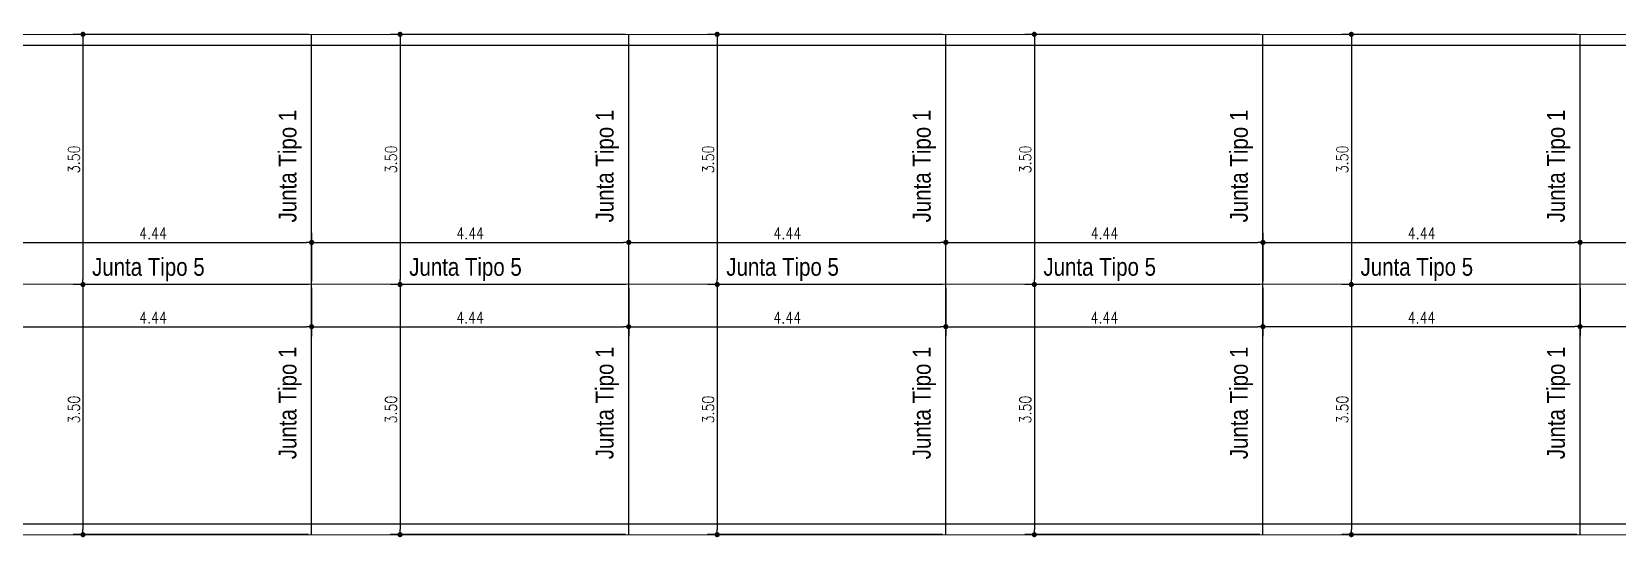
# Model space of a CAD drawing. Header units: millimetres. Extents: x 28448 to 57563, y -116865 to -58388.
# Drawn here: x 28595.62 to 28617.83, y -58461.55 to -58454.48 of the extents above; entities that cross this region are included whole.
import ezdxf

# ---------------------------------------------------------------- set-up
doc = ezdxf.new("R2010")
doc.units = ezdxf.units.MM
doc.header["$PDMODE"] = 35
doc.header["$PDSIZE"] = 0.5
doc.layers.get('DEFPOINTS').update_dxf_attribs({"color": 252, "lineweight": 5})
doc.layers.add('Proyecto de Pavimento', color=4, linetype='Continuous')
doc.styles.add('Angosta', font='romans.shx', dxfattribs={"width": 0.8})
doc.styles.add('ARIAL', font='ARIALN.TTF')
doc.dimstyles.new('JC_1@100', dxfattribs={"dimscale": 0.9, "dimtxt": 0.18, "dimasz": 0.08, "dimexe": 0.15, "dimexo": 0.05, "dimgap": 0.05, "dimtad": 1, "dimzin": 1, "dimdsep": 46, "dimtxsty": 'Angosta', "dimblk1": 'DOT', "dimblk2": 'DOT', "dimsah": 1, "dimcen": 0.09, "dimclrd": 2, "dimclre": 1, "dimclrt": 3, "dimaunit": 1, "dimadec": 3, "dimazin": 0, "dimtfac": 1.8, "dimtmove": 2, "dimatfit": 3, "dimldrblk": 'DOT', "dimfxl": 0.15, "dimtolj": 1, "dimtzin": 0, "dimarcsym": 0})

# ---------------------------------------------------------------- blocks, each defined once
blk = doc.blocks.new('_Dot')
at = {"color": 0, "linetype": 'ByBlock', "lineweight": -2}
blk.add_line((-0.5, 0), (-1, 0), dxfattribs=at)
at = {"color": 0, "linetype": 'ByBlock', "const_width": 0.5}
blk.add_lwpolyline([(-0.25, 0, 1), (0.25, 0, 1)], format="xyb", close=True, dxfattribs=at)
blk = doc.blocks.new('*D124')
at = {"layer": 'DEFPOINTS', "color": 0, "transparency": 16777216}
for p in [(28599.538, -58457.425), (28595.097, -58458.015, -499.792), (28599.538, -58458.014)]:
    blk.add_point(p, dxfattribs=at)
at = {"layer": 'Proyecto de Pavimento', "color": 1, "lineweight": -2, "transparency": 16777216}
for p, q in [((28595.097, -58457.97), (28595.097, -58457.29)), ((28599.538, -58457.969), (28599.538, -58457.29))]:
    blk.add_line(p, q, dxfattribs=at)
at = {"layer": 'Proyecto de Pavimento', "color": 2, "lineweight": -2, "transparency": 16777216}
blk.add_line((28595.169, -58457.425), (28599.466, -58457.425), dxfattribs=at)
at = {"layer": 'Proyecto de Pavimento', "color": 2, "lineweight": -2, "transparency": 16777216, "xscale": 0.072, "yscale": 0.072, "zscale": 0.072, "rotation": 180}
blk.add_blockref('_Dot', (28595.097, -58457.425), dxfattribs=at)
at = {"layer": 'Proyecto de Pavimento', "color": 2, "lineweight": -2, "transparency": 16777216, "xscale": 0.072, "yscale": 0.072, "zscale": 0.072}
blk.add_blockref('_Dot', (28599.538, -58457.425), dxfattribs=at)
at = {"layer": 'Proyecto de Pavimento', "color": 3, "transparency": 16777216, "insert": (28597.317, -58457.299), "char_height": 0.162, "attachment_point": 5, "style": 'Angosta'}
blk.add_mtext('\\A1;4.44', dxfattribs=at)
blk = doc.blocks.new('*D125')
at = {"layer": 'DEFPOINTS', "color": 0, "transparency": 16777216}
for p in [(28599.537, -58454.514), (28596.335, -58458.014), (28599.538, -58458.014)]:
    blk.add_point(p, dxfattribs=at)
at = {"layer": 'Proyecto de Pavimento', "color": 1, "lineweight": -2, "transparency": 16777216}
for p, q in [((28599.492, -58454.514), (28596.2, -58454.514)), ((28599.493, -58458.014), (28596.2, -58458.014))]:
    blk.add_line(p, q, dxfattribs=at)
at = {"layer": 'Proyecto de Pavimento', "color": 2, "lineweight": -2, "transparency": 16777216}
blk.add_line((28596.335, -58454.586), (28596.335, -58457.942), dxfattribs=at)
at = {"layer": 'Proyecto de Pavimento', "color": 2, "lineweight": -2, "transparency": 16777216, "xscale": 0.072, "yscale": 0.072, "zscale": 0.072}
for p, rotation in [((28596.335, -58454.514), 90), ((28596.335, -58458.014), 270)]:
    blk.add_blockref('_Dot', p, dxfattribs=dict(at, rotation=rotation))
at = {"layer": 'Proyecto de Pavimento', "color": 3, "transparency": 16777216, "insert": (28596.209, -58456.264), "char_height": 0.162, "attachment_point": 5, "rotation": 90, "style": 'Angosta'}
blk.add_mtext('\\A1;3.50', dxfattribs=at)
blk = doc.blocks.new('*D126')
at = {"layer": 'DEFPOINTS', "color": 0, "transparency": 16777216}
for p in [(28599.538, -58458.014), (28596.335, -58461.514), (28599.538, -58461.514)]:
    blk.add_point(p, dxfattribs=at)
at = {"layer": 'Proyecto de Pavimento', "color": 1, "lineweight": -2, "transparency": 16777216}
for p, q in [((28599.493, -58458.014), (28596.2, -58458.014)), ((28599.493, -58461.514), (28596.2, -58461.514))]:
    blk.add_line(p, q, dxfattribs=at)
at = {"layer": 'Proyecto de Pavimento', "color": 2, "lineweight": -2, "transparency": 16777216}
blk.add_line((28596.335, -58458.086), (28596.335, -58461.442), dxfattribs=at)
at = {"layer": 'Proyecto de Pavimento', "color": 2, "lineweight": -2, "transparency": 16777216, "xscale": 0.072, "yscale": 0.072, "zscale": 0.072}
for p, rotation in [((28596.335, -58458.014), 90), ((28596.335, -58461.514), 270)]:
    blk.add_blockref('_Dot', p, dxfattribs=dict(at, rotation=rotation))
at = {"layer": 'Proyecto de Pavimento', "color": 3, "transparency": 16777216, "insert": (28596.209, -58459.764), "char_height": 0.162, "attachment_point": 5, "rotation": 90, "style": 'Angosta'}
blk.add_mtext('\\A1;3.50', dxfattribs=at)
blk = doc.blocks.new('*D127')
at = {"layer": 'DEFPOINTS', "color": 0, "transparency": 16777216}
for p in [(28599.538, -58458.014), (28599.538, -58458.604), (28595.096, -58459.664)]:
    blk.add_point(p, dxfattribs=at)
at = {"layer": 'Proyecto de Pavimento', "color": 1, "lineweight": -2, "transparency": 16777216}
for p, q in [((28599.538, -58458.059), (28599.538, -58458.739)), ((28595.096, -58459.619), (28595.096, -58458.469))]:
    blk.add_line(p, q, dxfattribs=at)
at = {"layer": 'Proyecto de Pavimento', "color": 2, "lineweight": -2, "transparency": 16777216}
blk.add_line((28595.168, -58458.604), (28599.466, -58458.604), dxfattribs=at)
at = {"layer": 'Proyecto de Pavimento', "color": 2, "lineweight": -2, "transparency": 16777216, "xscale": 0.072, "yscale": 0.072, "zscale": 0.072, "rotation": 180}
blk.add_blockref('_Dot', (28595.096, -58458.604), dxfattribs=at)
at = {"layer": 'Proyecto de Pavimento', "color": 2, "lineweight": -2, "transparency": 16777216, "xscale": 0.072, "yscale": 0.072, "zscale": 0.072}
blk.add_blockref('_Dot', (28599.538, -58458.604), dxfattribs=at)
at = {"layer": 'Proyecto de Pavimento', "color": 3, "transparency": 16777216, "insert": (28597.317, -58458.478), "char_height": 0.162, "attachment_point": 5, "style": 'Angosta'}
blk.add_mtext('\\A1;4.44', dxfattribs=at)
blk = doc.blocks.new('*D128')
at = {"layer": 'DEFPOINTS', "color": 0, "transparency": 16777216}
for p in [(28603.979, -58457.425), (28599.539, -58458.014, -499.792), (28603.979, -58458.014)]:
    blk.add_point(p, dxfattribs=at)
at = {"layer": 'Proyecto de Pavimento', "color": 1, "lineweight": -2, "transparency": 16777216}
for p, q in [((28599.539, -58457.969), (28599.539, -58457.29)), ((28603.979, -58457.969), (28603.979, -58457.29))]:
    blk.add_line(p, q, dxfattribs=at)
at = {"layer": 'Proyecto de Pavimento', "color": 2, "lineweight": -2, "transparency": 16777216}
blk.add_line((28599.611, -58457.425), (28603.907, -58457.425), dxfattribs=at)
at = {"layer": 'Proyecto de Pavimento', "color": 2, "lineweight": -2, "transparency": 16777216, "xscale": 0.072, "yscale": 0.072, "zscale": 0.072, "rotation": 180}
blk.add_blockref('_Dot', (28599.539, -58457.425), dxfattribs=at)
at = {"layer": 'Proyecto de Pavimento', "color": 2, "lineweight": -2, "transparency": 16777216, "xscale": 0.072, "yscale": 0.072, "zscale": 0.072}
blk.add_blockref('_Dot', (28603.979, -58457.425), dxfattribs=at)
at = {"layer": 'Proyecto de Pavimento', "color": 3, "transparency": 16777216, "insert": (28601.759, -58457.299), "char_height": 0.162, "attachment_point": 5, "style": 'Angosta'}
blk.add_mtext('\\A1;4.44', dxfattribs=at)
blk = doc.blocks.new('*D129')
at = {"layer": 'DEFPOINTS', "color": 0, "transparency": 16777216}
for p in [(28603.979, -58454.514), (28600.777, -58458.014), (28603.979, -58458.014)]:
    blk.add_point(p, dxfattribs=at)
at = {"layer": 'Proyecto de Pavimento', "color": 1, "lineweight": -2, "transparency": 16777216}
for p, q in [((28603.934, -58454.514), (28600.642, -58454.514)), ((28603.934, -58458.014), (28600.642, -58458.014))]:
    blk.add_line(p, q, dxfattribs=at)
at = {"layer": 'Proyecto de Pavimento', "color": 2, "lineweight": -2, "transparency": 16777216}
blk.add_line((28600.777, -58454.586), (28600.777, -58457.942), dxfattribs=at)
at = {"layer": 'Proyecto de Pavimento', "color": 2, "lineweight": -2, "transparency": 16777216, "xscale": 0.072, "yscale": 0.072, "zscale": 0.072}
for p, rotation in [((28600.777, -58454.514), 90), ((28600.777, -58458.014), 270)]:
    blk.add_blockref('_Dot', p, dxfattribs=dict(at, rotation=rotation))
at = {"layer": 'Proyecto de Pavimento', "color": 3, "transparency": 16777216, "insert": (28600.651, -58456.264), "char_height": 0.162, "attachment_point": 5, "rotation": 90, "style": 'Angosta'}
blk.add_mtext('\\A1;3.50', dxfattribs=at)
blk = doc.blocks.new('*D130')
at = {"layer": 'DEFPOINTS', "color": 0, "transparency": 16777216}
for p in [(28603.979, -58458.014), (28600.777, -58461.514), (28603.979, -58461.514)]:
    blk.add_point(p, dxfattribs=at)
at = {"layer": 'Proyecto de Pavimento', "color": 1, "lineweight": -2, "transparency": 16777216}
for p, q in [((28603.934, -58458.014), (28600.642, -58458.014)), ((28603.934, -58461.514), (28600.642, -58461.514))]:
    blk.add_line(p, q, dxfattribs=at)
at = {"layer": 'Proyecto de Pavimento', "color": 2, "lineweight": -2, "transparency": 16777216}
blk.add_line((28600.777, -58458.086), (28600.777, -58461.442), dxfattribs=at)
at = {"layer": 'Proyecto de Pavimento', "color": 2, "lineweight": -2, "transparency": 16777216, "xscale": 0.072, "yscale": 0.072, "zscale": 0.072}
for p, rotation in [((28600.777, -58458.014), 90), ((28600.777, -58461.514), 270)]:
    blk.add_blockref('_Dot', p, dxfattribs=dict(at, rotation=rotation))
at = {"layer": 'Proyecto de Pavimento', "color": 3, "transparency": 16777216, "insert": (28600.651, -58459.764), "char_height": 0.162, "attachment_point": 5, "rotation": 90, "style": 'Angosta'}
blk.add_mtext('\\A1;3.50', dxfattribs=at)
blk = doc.blocks.new('*D131')
at = {"layer": 'DEFPOINTS', "color": 0, "transparency": 16777216}
for p in [(28603.979, -58458.014), (28603.979, -58458.604), (28599.538, -58459.664)]:
    blk.add_point(p, dxfattribs=at)
at = {"layer": 'Proyecto de Pavimento', "color": 1, "lineweight": -2, "transparency": 16777216}
for p, q in [((28603.979, -58458.059), (28603.979, -58458.739)), ((28599.538, -58459.619), (28599.538, -58458.469))]:
    blk.add_line(p, q, dxfattribs=at)
at = {"layer": 'Proyecto de Pavimento', "color": 2, "lineweight": -2, "transparency": 16777216}
blk.add_line((28599.61, -58458.604), (28603.907, -58458.604), dxfattribs=at)
at = {"layer": 'Proyecto de Pavimento', "color": 2, "lineweight": -2, "transparency": 16777216, "xscale": 0.072, "yscale": 0.072, "zscale": 0.072, "rotation": 180}
blk.add_blockref('_Dot', (28599.538, -58458.604), dxfattribs=at)
at = {"layer": 'Proyecto de Pavimento', "color": 2, "lineweight": -2, "transparency": 16777216, "xscale": 0.072, "yscale": 0.072, "zscale": 0.072}
blk.add_blockref('_Dot', (28603.979, -58458.604), dxfattribs=at)
at = {"layer": 'Proyecto de Pavimento', "color": 3, "transparency": 16777216, "insert": (28601.758, -58458.478), "char_height": 0.162, "attachment_point": 5, "style": 'Angosta'}
blk.add_mtext('\\A1;4.44', dxfattribs=at)
blk = doc.blocks.new('*D132')
at = {"layer": 'DEFPOINTS', "color": 0, "transparency": 16777216}
for p in [(28608.421, -58457.425), (28603.981, -58458.014, -499.792), (28608.421, -58458.014)]:
    blk.add_point(p, dxfattribs=at)
at = {"layer": 'Proyecto de Pavimento', "color": 1, "lineweight": -2, "transparency": 16777216}
for p, q in [((28603.981, -58457.969), (28603.981, -58457.29)), ((28608.421, -58457.969), (28608.421, -58457.29))]:
    blk.add_line(p, q, dxfattribs=at)
at = {"layer": 'Proyecto de Pavimento', "color": 2, "lineweight": -2, "transparency": 16777216}
blk.add_line((28604.053, -58457.425), (28608.349, -58457.425), dxfattribs=at)
at = {"layer": 'Proyecto de Pavimento', "color": 2, "lineweight": -2, "transparency": 16777216, "xscale": 0.072, "yscale": 0.072, "zscale": 0.072, "rotation": 180}
blk.add_blockref('_Dot', (28603.981, -58457.425), dxfattribs=at)
at = {"layer": 'Proyecto de Pavimento', "color": 2, "lineweight": -2, "transparency": 16777216, "xscale": 0.072, "yscale": 0.072, "zscale": 0.072}
blk.add_blockref('_Dot', (28608.421, -58457.425), dxfattribs=at)
at = {"layer": 'Proyecto de Pavimento', "color": 3, "transparency": 16777216, "insert": (28606.201, -58457.299), "char_height": 0.162, "attachment_point": 5, "style": 'Angosta'}
blk.add_mtext('\\A1;4.44', dxfattribs=at)
blk = doc.blocks.new('*D133')
at = {"layer": 'DEFPOINTS', "color": 0, "transparency": 16777216}
for p in [(28608.421, -58454.514), (28605.219, -58458.014), (28608.421, -58458.014)]:
    blk.add_point(p, dxfattribs=at)
at = {"layer": 'Proyecto de Pavimento', "color": 1, "lineweight": -2, "transparency": 16777216}
for p, q in [((28608.376, -58454.514), (28605.084, -58454.514)), ((28608.376, -58458.014), (28605.084, -58458.014))]:
    blk.add_line(p, q, dxfattribs=at)
at = {"layer": 'Proyecto de Pavimento', "color": 2, "lineweight": -2, "transparency": 16777216}
blk.add_line((28605.219, -58454.586), (28605.219, -58457.942), dxfattribs=at)
at = {"layer": 'Proyecto de Pavimento', "color": 2, "lineweight": -2, "transparency": 16777216, "xscale": 0.072, "yscale": 0.072, "zscale": 0.072}
for p, rotation in [((28605.219, -58454.514), 90), ((28605.219, -58458.014), 270)]:
    blk.add_blockref('_Dot', p, dxfattribs=dict(at, rotation=rotation))
at = {"layer": 'Proyecto de Pavimento', "color": 3, "transparency": 16777216, "insert": (28605.093, -58456.264), "char_height": 0.162, "attachment_point": 5, "rotation": 90, "style": 'Angosta'}
blk.add_mtext('\\A1;3.50', dxfattribs=at)
blk = doc.blocks.new('*D134')
at = {"layer": 'DEFPOINTS', "color": 0, "transparency": 16777216}
for p in [(28608.421, -58458.014), (28605.219, -58461.514), (28608.421, -58461.514)]:
    blk.add_point(p, dxfattribs=at)
at = {"layer": 'Proyecto de Pavimento', "color": 1, "lineweight": -2, "transparency": 16777216}
for p, q in [((28608.376, -58458.014), (28605.084, -58458.014)), ((28608.376, -58461.514), (28605.084, -58461.514))]:
    blk.add_line(p, q, dxfattribs=at)
at = {"layer": 'Proyecto de Pavimento', "color": 2, "lineweight": -2, "transparency": 16777216}
blk.add_line((28605.219, -58458.086), (28605.219, -58461.442), dxfattribs=at)
at = {"layer": 'Proyecto de Pavimento', "color": 2, "lineweight": -2, "transparency": 16777216, "xscale": 0.072, "yscale": 0.072, "zscale": 0.072}
for p, rotation in [((28605.219, -58458.014), 90), ((28605.219, -58461.514), 270)]:
    blk.add_blockref('_Dot', p, dxfattribs=dict(at, rotation=rotation))
at = {"layer": 'Proyecto de Pavimento', "color": 3, "transparency": 16777216, "insert": (28605.093, -58459.764), "char_height": 0.162, "attachment_point": 5, "rotation": 90, "style": 'Angosta'}
blk.add_mtext('\\A1;3.50', dxfattribs=at)
blk = doc.blocks.new('*D135')
at = {"layer": 'DEFPOINTS', "color": 0, "transparency": 16777216}
for p in [(28608.421, -58458.014), (28608.421, -58458.604), (28603.979, -58459.664)]:
    blk.add_point(p, dxfattribs=at)
at = {"layer": 'Proyecto de Pavimento', "color": 1, "lineweight": -2, "transparency": 16777216}
for p, q in [((28608.421, -58458.059), (28608.421, -58458.739)), ((28603.979, -58459.619), (28603.979, -58458.469))]:
    blk.add_line(p, q, dxfattribs=at)
at = {"layer": 'Proyecto de Pavimento', "color": 2, "lineweight": -2, "transparency": 16777216}
blk.add_line((28604.051, -58458.604), (28608.349, -58458.604), dxfattribs=at)
at = {"layer": 'Proyecto de Pavimento', "color": 2, "lineweight": -2, "transparency": 16777216, "xscale": 0.072, "yscale": 0.072, "zscale": 0.072, "rotation": 180}
blk.add_blockref('_Dot', (28603.979, -58458.604), dxfattribs=at)
at = {"layer": 'Proyecto de Pavimento', "color": 2, "lineweight": -2, "transparency": 16777216, "xscale": 0.072, "yscale": 0.072, "zscale": 0.072}
blk.add_blockref('_Dot', (28608.421, -58458.604), dxfattribs=at)
at = {"layer": 'Proyecto de Pavimento', "color": 3, "transparency": 16777216, "insert": (28606.2, -58458.478), "char_height": 0.162, "attachment_point": 5, "style": 'Angosta'}
blk.add_mtext('\\A1;4.44', dxfattribs=at)
blk = doc.blocks.new('*D136')
at = {"layer": 'DEFPOINTS', "color": 0, "transparency": 16777216}
for p in [(28612.863, -58457.425), (28608.423, -58458.014, -499.792), (28612.863, -58458.014)]:
    blk.add_point(p, dxfattribs=at)
at = {"layer": 'Proyecto de Pavimento', "color": 1, "lineweight": -2, "transparency": 16777216}
for p, q in [((28608.423, -58457.969), (28608.423, -58457.29)), ((28612.863, -58457.969), (28612.863, -58457.29))]:
    blk.add_line(p, q, dxfattribs=at)
at = {"layer": 'Proyecto de Pavimento', "color": 2, "lineweight": -2, "transparency": 16777216}
blk.add_line((28608.495, -58457.425), (28612.791, -58457.425), dxfattribs=at)
at = {"layer": 'Proyecto de Pavimento', "color": 2, "lineweight": -2, "transparency": 16777216, "xscale": 0.072, "yscale": 0.072, "zscale": 0.072, "rotation": 180}
blk.add_blockref('_Dot', (28608.423, -58457.425), dxfattribs=at)
at = {"layer": 'Proyecto de Pavimento', "color": 2, "lineweight": -2, "transparency": 16777216, "xscale": 0.072, "yscale": 0.072, "zscale": 0.072}
blk.add_blockref('_Dot', (28612.863, -58457.425), dxfattribs=at)
at = {"layer": 'Proyecto de Pavimento', "color": 3, "transparency": 16777216, "insert": (28610.643, -58457.299), "char_height": 0.162, "attachment_point": 5, "style": 'Angosta'}
blk.add_mtext('\\A1;4.44', dxfattribs=at)
blk = doc.blocks.new('*D137')
at = {"layer": 'DEFPOINTS', "color": 0, "transparency": 16777216}
for p in [(28612.863, -58454.514), (28609.661, -58458.014), (28612.863, -58458.014)]:
    blk.add_point(p, dxfattribs=at)
at = {"layer": 'Proyecto de Pavimento', "color": 1, "lineweight": -2, "transparency": 16777216}
for p, q in [((28612.818, -58454.514), (28609.526, -58454.514)), ((28612.818, -58458.014), (28609.526, -58458.014))]:
    blk.add_line(p, q, dxfattribs=at)
at = {"layer": 'Proyecto de Pavimento', "color": 2, "lineweight": -2, "transparency": 16777216}
blk.add_line((28609.661, -58454.586), (28609.661, -58457.942), dxfattribs=at)
at = {"layer": 'Proyecto de Pavimento', "color": 2, "lineweight": -2, "transparency": 16777216, "xscale": 0.072, "yscale": 0.072, "zscale": 0.072}
for p, rotation in [((28609.661, -58454.514), 90), ((28609.661, -58458.014), 270)]:
    blk.add_blockref('_Dot', p, dxfattribs=dict(at, rotation=rotation))
at = {"layer": 'Proyecto de Pavimento', "color": 3, "transparency": 16777216, "insert": (28609.535, -58456.264), "char_height": 0.162, "attachment_point": 5, "rotation": 90, "style": 'Angosta'}
blk.add_mtext('\\A1;3.50', dxfattribs=at)
blk = doc.blocks.new('*D138')
at = {"layer": 'DEFPOINTS', "color": 0, "transparency": 16777216}
for p in [(28612.863, -58458.014), (28609.661, -58461.514), (28612.863, -58461.514)]:
    blk.add_point(p, dxfattribs=at)
at = {"layer": 'Proyecto de Pavimento', "color": 1, "lineweight": -2, "transparency": 16777216}
for p, q in [((28612.818, -58458.014), (28609.526, -58458.014)), ((28612.818, -58461.514), (28609.526, -58461.514))]:
    blk.add_line(p, q, dxfattribs=at)
at = {"layer": 'Proyecto de Pavimento', "color": 2, "lineweight": -2, "transparency": 16777216}
blk.add_line((28609.661, -58458.086), (28609.661, -58461.442), dxfattribs=at)
at = {"layer": 'Proyecto de Pavimento', "color": 2, "lineweight": -2, "transparency": 16777216, "xscale": 0.072, "yscale": 0.072, "zscale": 0.072}
for p, rotation in [((28609.661, -58458.014), 90), ((28609.661, -58461.514), 270)]:
    blk.add_blockref('_Dot', p, dxfattribs=dict(at, rotation=rotation))
at = {"layer": 'Proyecto de Pavimento', "color": 3, "transparency": 16777216, "insert": (28609.535, -58459.764), "char_height": 0.162, "attachment_point": 5, "rotation": 90, "style": 'Angosta'}
blk.add_mtext('\\A1;3.50', dxfattribs=at)
blk = doc.blocks.new('*D139')
at = {"layer": 'DEFPOINTS', "color": 0, "transparency": 16777216}
for p in [(28612.863, -58458.014), (28612.863, -58458.604), (28608.421, -58459.664)]:
    blk.add_point(p, dxfattribs=at)
at = {"layer": 'Proyecto de Pavimento', "color": 1, "lineweight": -2, "transparency": 16777216}
for p, q in [((28612.863, -58458.059), (28612.863, -58458.739)), ((28608.421, -58459.619), (28608.421, -58458.469))]:
    blk.add_line(p, q, dxfattribs=at)
at = {"layer": 'Proyecto de Pavimento', "color": 2, "lineweight": -2, "transparency": 16777216}
blk.add_line((28608.493, -58458.604), (28612.791, -58458.604), dxfattribs=at)
at = {"layer": 'Proyecto de Pavimento', "color": 2, "lineweight": -2, "transparency": 16777216, "xscale": 0.072, "yscale": 0.072, "zscale": 0.072, "rotation": 180}
blk.add_blockref('_Dot', (28608.421, -58458.604), dxfattribs=at)
at = {"layer": 'Proyecto de Pavimento', "color": 2, "lineweight": -2, "transparency": 16777216, "xscale": 0.072, "yscale": 0.072, "zscale": 0.072}
blk.add_blockref('_Dot', (28612.863, -58458.604), dxfattribs=at)
at = {"layer": 'Proyecto de Pavimento', "color": 3, "transparency": 16777216, "insert": (28610.642, -58458.478), "char_height": 0.162, "attachment_point": 5, "style": 'Angosta'}
blk.add_mtext('\\A1;4.44', dxfattribs=at)
blk = doc.blocks.new('*D140')
at = {"layer": 'DEFPOINTS', "color": 0, "transparency": 16777216}
for p in [(28617.305, -58457.425), (28612.865, -58458.014, -499.792), (28617.305, -58458.014)]:
    blk.add_point(p, dxfattribs=at)
at = {"layer": 'Proyecto de Pavimento', "color": 1, "lineweight": -2, "transparency": 16777216}
for p, q in [((28612.865, -58457.969), (28612.865, -58457.29)), ((28617.305, -58457.969), (28617.305, -58457.29))]:
    blk.add_line(p, q, dxfattribs=at)
at = {"layer": 'Proyecto de Pavimento', "color": 2, "lineweight": -2, "transparency": 16777216}
blk.add_line((28612.937, -58457.425), (28617.233, -58457.425), dxfattribs=at)
at = {"layer": 'Proyecto de Pavimento', "color": 2, "lineweight": -2, "transparency": 16777216, "xscale": 0.072, "yscale": 0.072, "zscale": 0.072, "rotation": 180}
blk.add_blockref('_Dot', (28612.865, -58457.425), dxfattribs=at)
at = {"layer": 'Proyecto de Pavimento', "color": 2, "lineweight": -2, "transparency": 16777216, "xscale": 0.072, "yscale": 0.072, "zscale": 0.072}
blk.add_blockref('_Dot', (28617.305, -58457.425), dxfattribs=at)
at = {"layer": 'Proyecto de Pavimento', "color": 3, "transparency": 16777216, "insert": (28615.085, -58457.299), "char_height": 0.162, "attachment_point": 5, "style": 'Angosta'}
blk.add_mtext('\\A1;4.44', dxfattribs=at)
blk = doc.blocks.new('*D141')
at = {"layer": 'DEFPOINTS', "color": 0, "transparency": 16777216}
for p in [(28617.305, -58454.514), (28614.102, -58458.014), (28617.305, -58458.014)]:
    blk.add_point(p, dxfattribs=at)
at = {"layer": 'Proyecto de Pavimento', "color": 1, "lineweight": -2, "transparency": 16777216}
for p, q in [((28617.26, -58454.514), (28613.967, -58454.514)), ((28617.26, -58458.014), (28613.967, -58458.014))]:
    blk.add_line(p, q, dxfattribs=at)
at = {"layer": 'Proyecto de Pavimento', "color": 2, "lineweight": -2, "transparency": 16777216}
blk.add_line((28614.102, -58454.586), (28614.102, -58457.942), dxfattribs=at)
at = {"layer": 'Proyecto de Pavimento', "color": 2, "lineweight": -2, "transparency": 16777216, "xscale": 0.072, "yscale": 0.072, "zscale": 0.072}
for p, rotation in [((28614.102, -58454.514), 90), ((28614.102, -58458.014), 270)]:
    blk.add_blockref('_Dot', p, dxfattribs=dict(at, rotation=rotation))
at = {"layer": 'Proyecto de Pavimento', "color": 3, "transparency": 16777216, "insert": (28613.976, -58456.264), "char_height": 0.162, "attachment_point": 5, "rotation": 90, "style": 'Angosta'}
blk.add_mtext('\\A1;3.50', dxfattribs=at)
blk = doc.blocks.new('*D142')
at = {"layer": 'DEFPOINTS', "color": 0, "transparency": 16777216}
for p in [(28617.305, -58458.014), (28614.102, -58461.514), (28617.305, -58461.514)]:
    blk.add_point(p, dxfattribs=at)
at = {"layer": 'Proyecto de Pavimento', "color": 1, "lineweight": -2, "transparency": 16777216}
for p, q in [((28617.26, -58458.014), (28613.967, -58458.014)), ((28617.26, -58461.514), (28613.967, -58461.514))]:
    blk.add_line(p, q, dxfattribs=at)
at = {"layer": 'Proyecto de Pavimento', "color": 2, "lineweight": -2, "transparency": 16777216}
blk.add_line((28614.102, -58458.086), (28614.102, -58461.442), dxfattribs=at)
at = {"layer": 'Proyecto de Pavimento', "color": 2, "lineweight": -2, "transparency": 16777216, "xscale": 0.072, "yscale": 0.072, "zscale": 0.072}
for p, rotation in [((28614.102, -58458.014), 90), ((28614.102, -58461.514), 270)]:
    blk.add_blockref('_Dot', p, dxfattribs=dict(at, rotation=rotation))
at = {"layer": 'Proyecto de Pavimento', "color": 3, "transparency": 16777216, "insert": (28613.976, -58459.764), "char_height": 0.162, "attachment_point": 5, "rotation": 90, "style": 'Angosta'}
blk.add_mtext('\\A1;3.50', dxfattribs=at)
blk = doc.blocks.new('*D143')
at = {"layer": 'DEFPOINTS', "color": 0, "transparency": 16777216}
for p in [(28617.305, -58458.014), (28617.305, -58458.603), (28612.863, -58459.664)]:
    blk.add_point(p, dxfattribs=at)
at = {"layer": 'Proyecto de Pavimento', "color": 1, "lineweight": -2, "transparency": 16777216}
for p, q in [((28617.305, -58458.059), (28617.305, -58458.738)), ((28612.863, -58459.619), (28612.863, -58458.468))]:
    blk.add_line(p, q, dxfattribs=at)
at = {"layer": 'Proyecto de Pavimento', "color": 2, "lineweight": -2, "transparency": 16777216}
blk.add_line((28612.935, -58458.603), (28617.233, -58458.603), dxfattribs=at)
at = {"layer": 'Proyecto de Pavimento', "color": 2, "lineweight": -2, "transparency": 16777216, "xscale": 0.072, "yscale": 0.072, "zscale": 0.072, "rotation": 180}
blk.add_blockref('_Dot', (28612.863, -58458.603), dxfattribs=at)
at = {"layer": 'Proyecto de Pavimento', "color": 2, "lineweight": -2, "transparency": 16777216, "xscale": 0.072, "yscale": 0.072, "zscale": 0.072}
blk.add_blockref('_Dot', (28617.305, -58458.603), dxfattribs=at)
at = {"layer": 'Proyecto de Pavimento', "color": 3, "transparency": 16777216, "insert": (28615.084, -58458.477), "char_height": 0.162, "attachment_point": 5, "style": 'Angosta'}
blk.add_mtext('\\A1;4.44', dxfattribs=at)
blk = doc.blocks.new('*D144')
at = {"layer": 'DEFPOINTS', "color": 0, "transparency": 16777216}
for p in [(28621.746, -58457.424), (28617.306, -58458.014, -499.792), (28621.746, -58458.014)]:
    blk.add_point(p, dxfattribs=at)
at = {"layer": 'Proyecto de Pavimento', "color": 1, "lineweight": -2, "transparency": 16777216}
for p, q in [((28617.306, -58457.969), (28617.306, -58457.289)), ((28621.746, -58457.969), (28621.746, -58457.289))]:
    blk.add_line(p, q, dxfattribs=at)
at = {"layer": 'Proyecto de Pavimento', "color": 2, "lineweight": -2, "transparency": 16777216}
blk.add_line((28617.378, -58457.424), (28621.674, -58457.424), dxfattribs=at)
at = {"layer": 'Proyecto de Pavimento', "color": 2, "lineweight": -2, "transparency": 16777216, "xscale": 0.072, "yscale": 0.072, "zscale": 0.072, "rotation": 180}
blk.add_blockref('_Dot', (28617.306, -58457.424), dxfattribs=at)
at = {"layer": 'Proyecto de Pavimento', "color": 2, "lineweight": -2, "transparency": 16777216, "xscale": 0.072, "yscale": 0.072, "zscale": 0.072}
blk.add_blockref('_Dot', (28621.746, -58457.424), dxfattribs=at)
at = {"layer": 'Proyecto de Pavimento', "color": 3, "transparency": 16777216, "insert": (28619.526, -58457.298), "char_height": 0.162, "attachment_point": 5, "style": 'Angosta'}
blk.add_mtext('\\A1;4.44', dxfattribs=at)
blk = doc.blocks.new('*D147')
at = {"layer": 'DEFPOINTS', "color": 0, "transparency": 16777216}
for p in [(28621.746, -58458.014), (28621.746, -58458.603), (28617.305, -58459.664)]:
    blk.add_point(p, dxfattribs=at)
at = {"layer": 'Proyecto de Pavimento', "color": 1, "lineweight": -2, "transparency": 16777216}
for p, q in [((28621.746, -58458.059), (28621.746, -58458.738)), ((28617.305, -58459.619), (28617.305, -58458.468))]:
    blk.add_line(p, q, dxfattribs=at)
at = {"layer": 'Proyecto de Pavimento', "color": 2, "lineweight": -2, "transparency": 16777216}
blk.add_line((28617.377, -58458.603), (28621.674, -58458.603), dxfattribs=at)
at = {"layer": 'Proyecto de Pavimento', "color": 2, "lineweight": -2, "transparency": 16777216, "xscale": 0.072, "yscale": 0.072, "zscale": 0.072, "rotation": 180}
blk.add_blockref('_Dot', (28617.305, -58458.603), dxfattribs=at)
at = {"layer": 'Proyecto de Pavimento', "color": 2, "lineweight": -2, "transparency": 16777216, "xscale": 0.072, "yscale": 0.072, "zscale": 0.072}
blk.add_blockref('_Dot', (28621.746, -58458.603), dxfattribs=at)
at = {"layer": 'Proyecto de Pavimento', "color": 3, "transparency": 16777216, "insert": (28619.526, -58458.477), "char_height": 0.162, "attachment_point": 5, "style": 'Angosta'}
blk.add_mtext('\\A1;4.44', dxfattribs=at)

msp = doc.modelspace()

# ---------------------------------------------------------------- linework, layer by layer
at = {"layer": 'Proyecto de Pavimento'}
for p, q in [((28549.0449, -58454.5155), (28715.0865, -58454.511)), ((28549.2307, -58454.6655), (28714.9376, -58454.661)), ((28549.2307, -58461.3655), (28715.0848, -58461.361)), ((28549.2307, -58461.5155), (28715.0867, -58461.511))]:
    msp.add_line(p, q, dxfattribs=at)
at = {"layer": 'Proyecto de Pavimento', "color": 3}
for points in [[(28599.5376, -58461.5141), (28599.5374, -58454.5141)], [(28603.9794, -58461.514), (28603.9792, -58454.514)], [(28608.4212, -58461.5139), (28608.421, -58454.5139)], [(28612.863, -58461.5138), (28612.8628, -58454.5138)], [(28617.3048, -58461.5136), (28617.3046, -58454.5136)]]:
    msp.add_lwpolyline(points, dxfattribs=at)
at = {"layer": 'Proyecto de Pavimento', "color": 7}
msp.add_lwpolyline([(28715.0548, -58458.011), (28537.3524, -58458.0159)], dxfattribs=at)
at = {"layer": 'Proyecto de Pavimento'}
msp.add_lwpolyline([(28537.3525, -58461.5158), (28549.0449, -58461.5155), (28715.0242, -58461.511)], dxfattribs=at)

# ---------------------------------------------------------------- texts
at = {"layer": 'Proyecto de Pavimento', "color": 0, "style": 'ARIAL'}
for p in [(28599.3252, -58457.1455), (28603.767, -58457.1453), (28608.2088, -58457.1452), (28612.6506, -58457.1451), (28617.0924, -58457.145), (28599.3252, -58460.4586), (28603.767, -58460.4585), (28608.2088, -58460.4584), (28612.6506, -58460.4583), (28617.0924, -58460.4581)]:
    msp.add_text('Junta Tipo 1', height=0.25, rotation=90, dxfattribs=at).set_placement(p)
for p in [(28596.4634, -58457.8919), (28600.9052, -58457.8918), (28605.3469, -58457.8917), (28609.7887, -58457.8915), (28614.2305, -58457.8914)]:
    msp.add_text('Junta Tipo 5', height=0.25, dxfattribs=at).set_placement(p)

# ---------------------------------------------------------------- dimensions: what is measured, and where the dimension line sits
at = {"layer": 'Proyecto de Pavimento'}
for base, p1, p2, picture, middle in [((28596.3353, -58458.0143), (28599.5374, -58454.5142), (28599.5375, -58458.0143), '*D125', (28596.2093, -58456.2642)), ((28600.7771, -58458.0142), (28603.9792, -58454.5141), (28603.9793, -58458.0142), '*D129', (28600.6511, -58456.2641)), ((28605.2189, -58458.014), (28608.421, -58454.5139), (28608.4211, -58458.014), '*D133', (28605.0929, -58456.264)), ((28609.6607, -58458.0139), (28612.8628, -58454.5138), (28612.8629, -58458.0139), '*D137', (28609.5347, -58456.2639)), ((28614.1025, -58458.0138), (28617.3046, -58454.5137), (28617.3047, -58458.0138), '*D141', (28613.9765, -58456.2637)), ((28596.3353, -58461.5142), (28599.5375, -58458.0143), (28599.5376, -58461.5142), '*D126', (28596.2093, -58459.7642)), ((28600.7771, -58461.5141), (28603.9793, -58458.0142), (28603.9794, -58461.5141), '*D130', (28600.6511, -58459.7641)), ((28605.2189, -58461.5139), (28608.4211, -58458.014), (28608.4212, -58461.5139), '*D134', (28605.0929, -58459.764)), ((28609.6607, -58461.5138), (28612.8629, -58458.0139), (28612.863, -58461.5138), '*D138', (28609.5347, -58459.7639)), ((28614.1025, -58461.5137), (28617.3047, -58458.0138), (28617.3048, -58461.5137), '*D142', (28613.9765, -58459.7637))]:
    dim = msp.add_linear_dim(base=base, p1=p1, p2=p2, angle=90, dimstyle='JC_1@100', dxfattribs=at)
    dim.commit()
    dim.dimension.update_dxf_attribs({"geometry": picture, "text_midpoint": middle})
for base, p1, p2, picture, middle in [((28599.5375, -58457.4251), (28595.0974, -58458.0146, -499.7917), (28599.5375, -58458.0143), '*D124', (28597.3175, -58457.2991)), ((28603.9793, -58457.4249), (28599.5392, -58458.0145, -499.7917), (28603.9793, -58458.0142), '*D128', (28601.7593, -58457.2989)), ((28608.4211, -58457.4248), (28603.981, -58458.0144, -499.7917), (28608.4211, -58458.014), '*D132', (28606.201, -58457.2988)), ((28612.8629, -58457.4247), (28608.4228, -58458.0143, -499.7917), (28612.8629, -58458.0139), '*D136', (28610.6428, -58457.2987)), ((28617.3047, -58457.4246), (28612.8646, -58458.0141, -499.7917), (28617.3047, -58458.0138), '*D140', (28615.0846, -58457.2986)), ((28621.7465, -58457.4244), (28617.3064, -58458.014, -499.7917), (28621.7465, -58458.0137), '*D144', (28619.5264, -58457.2984)), ((28599.5375, -58458.604), (28595.0958, -58459.6645), (28599.5375, -58458.0142), '*D127', (28597.3166, -58458.478)), ((28603.9793, -58458.6038), (28599.5376, -58459.6643), (28603.9793, -58458.0141), '*D131', (28601.7584, -58458.4778)), ((28608.4211, -58458.6037), (28603.9794, -58459.6642), (28608.4211, -58458.0139), '*D135', (28606.2002, -58458.4777)), ((28612.8629, -58458.6036), (28608.4211, -58459.6641), (28612.8629, -58458.0138), '*D139', (28610.642, -58458.4776)), ((28617.3047, -58458.6035), (28612.8629, -58459.664), (28617.3047, -58458.0137), '*D143', (28615.0838, -58458.4775)), ((28621.7465, -58458.6033), (28617.3047, -58459.6638), (28621.7465, -58458.0136), '*D147', (28619.5256, -58458.4773))]:
    dim = msp.add_linear_dim(base=base, p1=p1, p2=p2, dimstyle='JC_1@100', dxfattribs=at)
    dim.commit()
    dim.dimension.update_dxf_attribs({"geometry": picture, "text_midpoint": middle})

doc.saveas('drawing.dxf')
